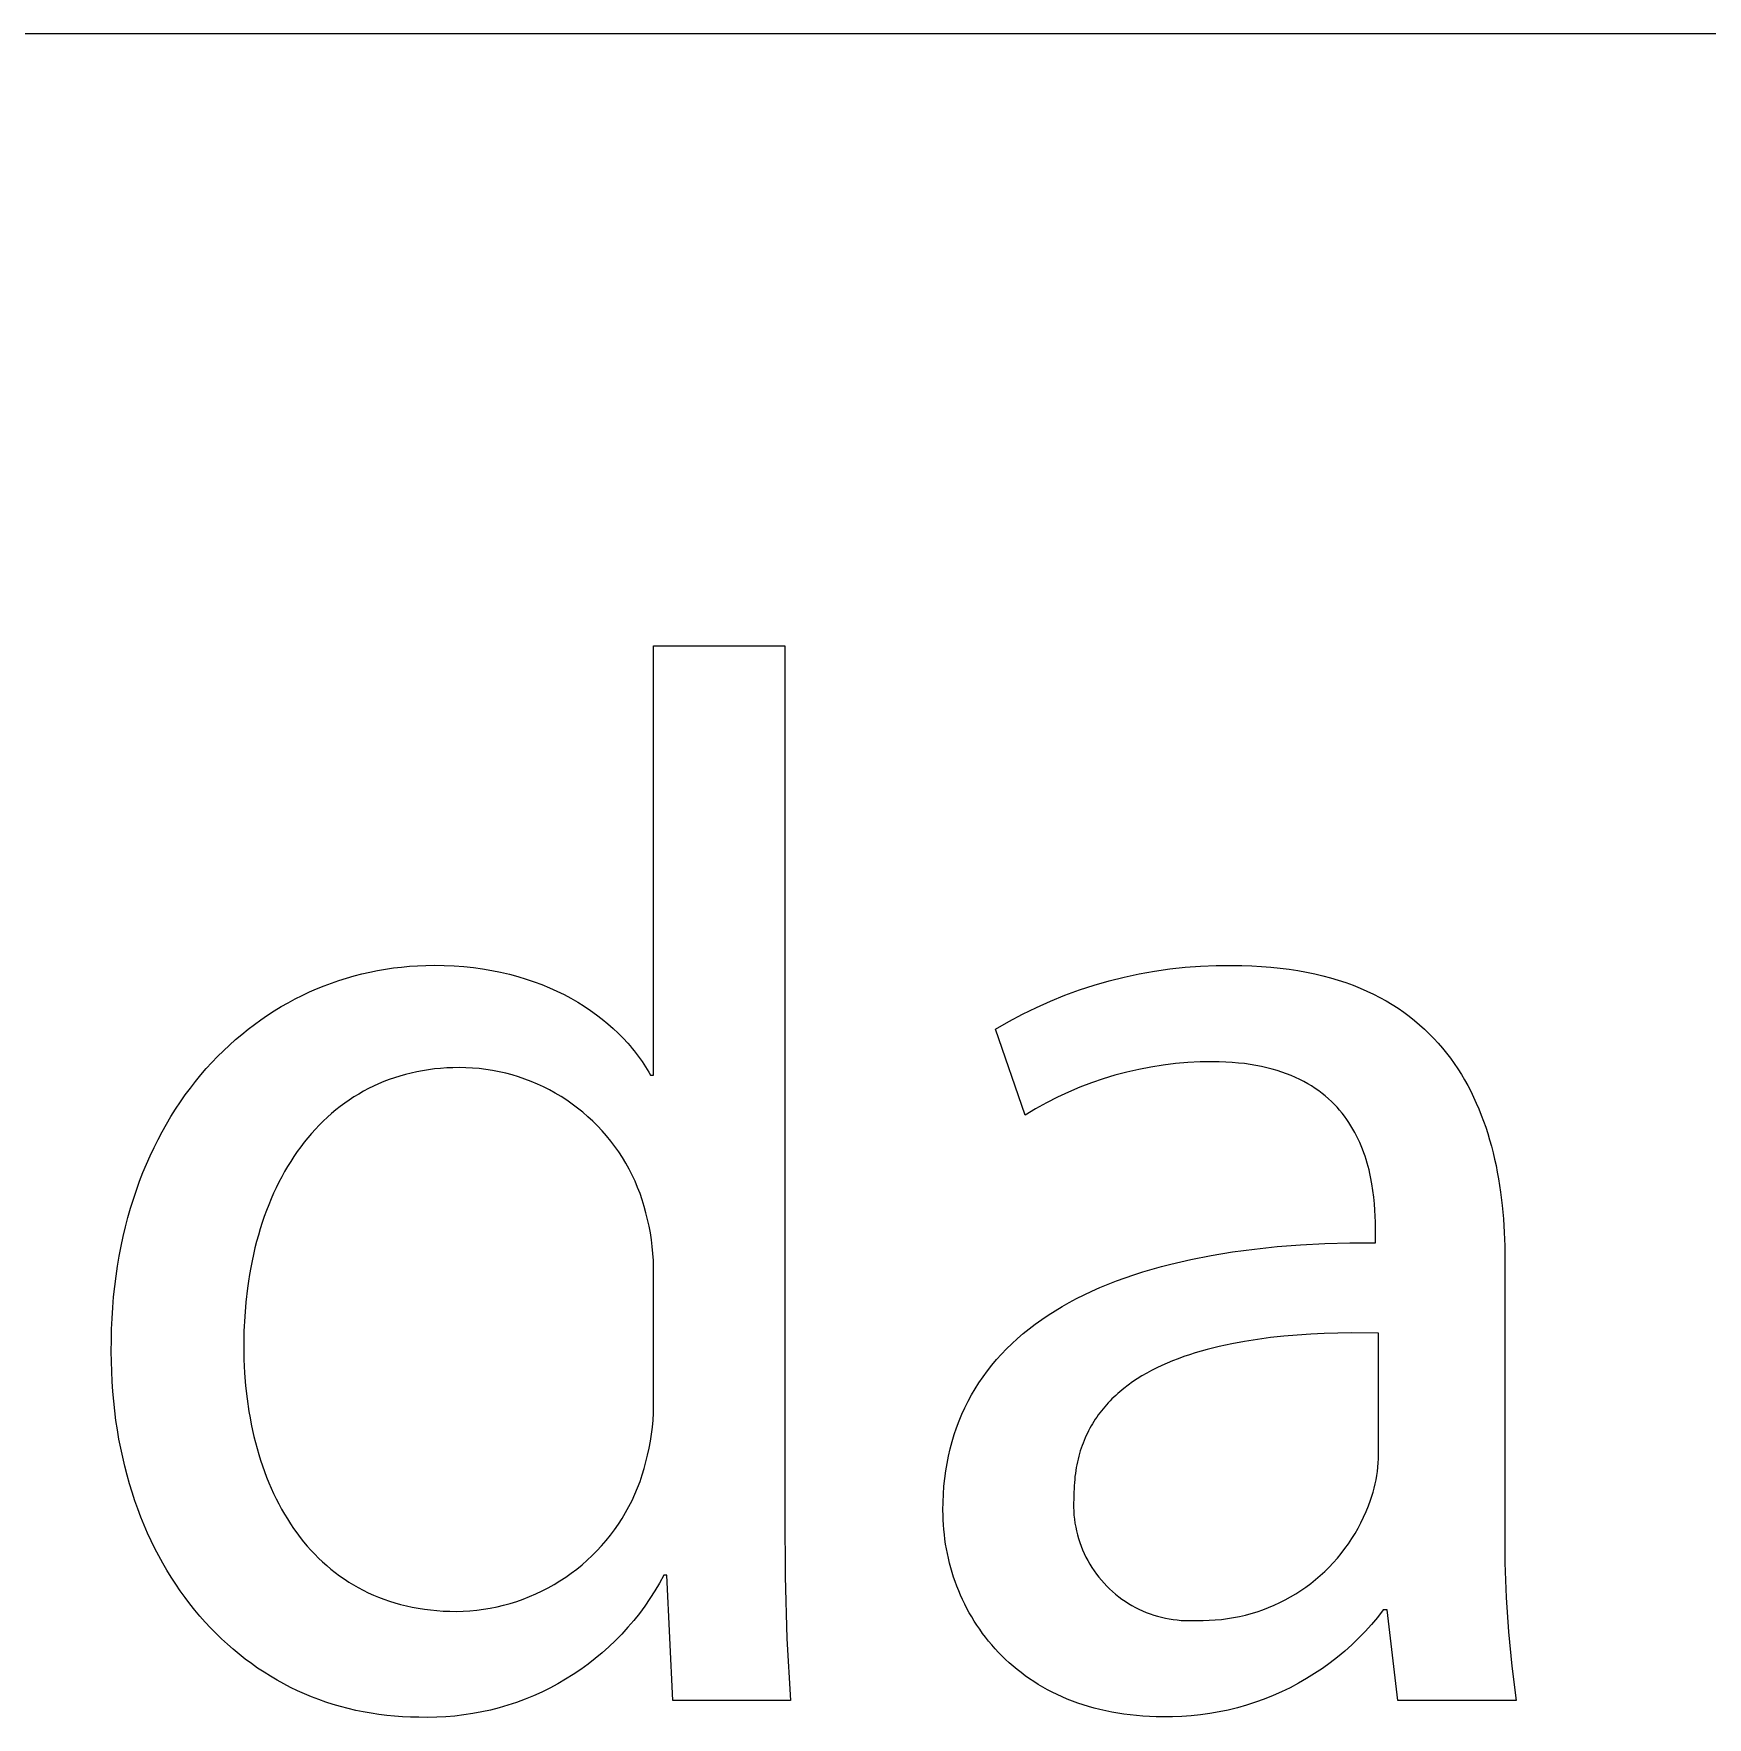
# Model space of a CAD drawing. Header units: millimetres. Extents: x 0 to 5466, y 0 to 3819.
# Drawn here: x 5287.4 to 5349, y 549 to 611 of the extents above; entities that cross this region are included whole.
import ezdxf

# ---------------------------------------------------------------- set-up
doc = ezdxf.new("R2010")
doc.units = ezdxf.units.MM
doc.header["$MEASUREMENT"] = 0
doc.layers.add('Domyślny', color=7, linetype='Continuous', true_color=0x000000)

msp = doc.modelspace()

# ---------------------------------------------------------------- linework, layer by layer
at = {"layer": 'Domyślny', "color": 18, "lineweight": 15, "true_color": 0x000000}
for p, q in [((5460.421, 610.99), (3400.11, 610.99)), ((5310.216, 572.647), (5310.216, 588.445)), ((5310.216, 588.445), (5315.057, 588.445)), ((5315.057, 588.445), (5315.057, 556.467)), ((5300.056, 576.496), (5300.348, 576.547)), ((5300.348, 576.547), (5300.641, 576.59)), ((5300.641, 576.59), (5300.936, 576.625)), ((5300.936, 576.625), (5301.233, 576.652)), ((5301.233, 576.652), (5301.532, 576.672)), ((5301.532, 576.672), (5301.833, 576.684)), ((5301.833, 576.684), (5302.135, 576.688)), ((5302.135, 576.688), (5302.508, 576.682)), ((5302.508, 576.682), (5302.874, 576.666)), ((5302.874, 576.666), (5303.233, 576.639)), ((5303.233, 576.639), (5303.583, 576.602)), ((5303.583, 576.602), (5303.926, 576.555)), ((5303.926, 576.555), (5304.261, 576.499)), ((5328.666, 576.476), (5329.23, 576.557)), ((5329.23, 576.557), (5329.797, 576.618)), ((5329.797, 576.618), (5330.366, 576.66)), ((5330.366, 576.66), (5330.936, 576.682)), ((5330.936, 576.682), (5331.507, 576.684)), ((5331.507, 576.684), (5331.881, 576.68)), ((5331.881, 576.68), (5332.247, 576.668)), ((5332.247, 576.668), (5332.603, 576.648)), ((5332.603, 576.648), (5332.951, 576.621)), ((5332.951, 576.621), (5333.291, 576.586)), ((5333.291, 576.586), (5333.622, 576.543)), ((5333.622, 576.543), (5333.945, 576.494)), ((5297.813, 575.823), (5298.084, 575.933)), ((5298.084, 575.933), (5298.358, 576.036)), ((5298.358, 576.036), (5298.634, 576.131)), ((5298.634, 576.131), (5298.914, 576.219)), ((5298.914, 576.219), (5299.196, 576.3)), ((5299.196, 576.3), (5299.48, 576.373)), ((5299.48, 576.373), (5299.767, 576.438)), ((5299.767, 576.438), (5300.056, 576.496)), ((5304.261, 576.499), (5304.589, 576.433)), ((5304.589, 576.433), (5304.909, 576.359)), ((5304.909, 576.359), (5305.22, 576.275)), ((5305.22, 576.275), (5305.524, 576.183)), ((5305.524, 576.183), (5305.82, 576.083)), ((5305.82, 576.083), (5306.108, 575.976)), ((5306.108, 575.976), (5306.388, 575.86)), ((5325.903, 575.782), (5326.445, 575.959)), ((5326.445, 575.959), (5326.993, 576.117)), ((5326.993, 576.117), (5327.546, 576.256)), ((5327.546, 576.256), (5328.104, 576.376)), ((5328.104, 576.376), (5328.666, 576.476)), ((5333.945, 576.494), (5334.259, 576.437)), ((5334.259, 576.437), (5334.566, 576.373)), ((5334.566, 576.373), (5334.864, 576.302)), ((5334.864, 576.302), (5335.154, 576.224)), ((5335.154, 576.224), (5335.436, 576.14)), ((5335.436, 576.14), (5335.711, 576.049)), ((5335.711, 576.049), (5335.978, 575.952)), ((5335.978, 575.952), (5336.237, 575.849)), ((5296.505, 575.165), (5296.76, 575.311)), ((5296.76, 575.311), (5297.018, 575.45)), ((5297.018, 575.45), (5297.28, 575.581)), ((5297.28, 575.581), (5297.545, 575.706)), ((5297.545, 575.706), (5297.813, 575.823)), ((5306.388, 575.86), (5306.66, 575.738)), ((5306.66, 575.738), (5306.923, 575.609)), ((5306.923, 575.609), (5307.179, 575.473)), ((5307.179, 575.473), (5307.426, 575.331)), ((5307.426, 575.331), (5307.665, 575.183)), ((5324.317, 575.14), (5324.838, 575.372)), ((5324.838, 575.372), (5325.367, 575.586)), ((5325.367, 575.586), (5325.903, 575.782)), ((5336.237, 575.849), (5336.488, 575.739)), ((5336.488, 575.739), (5336.733, 575.624)), ((5336.733, 575.624), (5336.97, 575.503)), ((5336.97, 575.503), (5337.199, 575.376)), ((5337.199, 575.376), (5337.422, 575.243)), ((5295.521, 574.513), (5295.761, 574.686)), ((5295.761, 574.686), (5296.005, 574.853)), ((5296.005, 574.853), (5296.253, 575.013)), ((5296.253, 575.013), (5296.505, 575.165)), ((5307.665, 575.183), (5307.895, 575.029)), ((5307.895, 575.029), (5308.117, 574.87)), ((5308.117, 574.87), (5308.331, 574.705)), ((5308.331, 574.705), (5308.536, 574.536)), ((5323.301, 574.621), (5323.805, 574.889)), ((5323.805, 574.889), (5324.317, 575.14)), ((5337.422, 575.243), (5337.637, 575.105)), ((5337.637, 575.105), (5337.846, 574.961)), ((5337.846, 574.961), (5338.048, 574.813)), ((5338.048, 574.813), (5338.242, 574.659)), ((5294.824, 573.952), (5295.052, 574.146)), ((5295.052, 574.146), (5295.285, 574.333)), ((5295.285, 574.333), (5295.521, 574.513)), ((5308.536, 574.536), (5308.732, 574.363)), ((5308.732, 574.363), (5308.92, 574.185)), ((5308.92, 574.185), (5309.099, 574.003)), ((5322.807, 574.336), (5323.301, 574.621)), ((5323.899, 571.169), (5322.807, 574.336)), ((5338.242, 574.659), (5338.431, 574.5)), ((5338.431, 574.5), (5338.612, 574.337)), ((5338.612, 574.337), (5338.788, 574.169)), ((5338.788, 574.169), (5338.956, 573.996)), ((5294.166, 573.331), (5294.381, 573.544)), ((5294.381, 573.544), (5294.6, 573.752)), ((5294.6, 573.752), (5294.824, 573.952)), ((5309.099, 574.003), (5309.27, 573.818)), ((5309.27, 573.818), (5309.352, 573.724)), ((5309.352, 573.724), (5309.431, 573.629)), ((5309.431, 573.629), (5309.509, 573.534)), ((5309.509, 573.534), (5309.584, 573.438)), ((5309.584, 573.438), (5309.657, 573.341)), ((5338.956, 573.996), (5339.119, 573.819)), ((5339.119, 573.819), (5339.275, 573.638)), ((5339.275, 573.638), (5339.425, 573.452)), ((5339.425, 573.452), (5339.569, 573.263)), ((5293.548, 572.651), (5293.749, 572.884)), ((5293.749, 572.884), (5293.955, 573.111)), ((5293.955, 573.111), (5294.166, 573.331)), ((5301.715, 572.808), (5301.501, 572.767)), ((5301.932, 572.842), (5301.715, 572.808)), ((5302.152, 572.87), (5301.932, 572.842)), ((5302.376, 572.892), (5302.152, 572.87)), ((5302.602, 572.908), (5302.376, 572.892)), ((5302.831, 572.917), (5302.602, 572.908)), ((5303.063, 572.92), (5302.831, 572.917)), ((5303.31, 572.916), (5303.063, 572.92)), ((5303.557, 572.904), (5303.31, 572.916)), ((5303.803, 572.883), (5303.557, 572.904)), ((5304.048, 572.853), (5303.803, 572.883)), ((5304.292, 572.815), (5304.048, 572.853)), ((5304.534, 572.768), (5304.292, 572.815)), ((5309.657, 573.341), (5309.728, 573.243)), ((5309.728, 573.243), (5309.797, 573.145)), ((5309.797, 573.145), (5309.864, 573.047)), ((5309.864, 573.047), (5309.928, 572.948)), ((5309.928, 572.948), (5309.99, 572.848)), ((5309.99, 572.848), (5310.049, 572.748)), ((5328.091, 572.855), (5327.649, 572.754)), ((5328.537, 572.941), (5328.091, 572.855)), ((5328.986, 573.011), (5328.537, 572.941)), ((5329.437, 573.066), (5328.986, 573.011)), ((5329.889, 573.105), (5329.437, 573.066)), ((5330.343, 573.128), (5329.889, 573.105)), ((5330.797, 573.135), (5330.343, 573.128)), ((5331.047, 573.132), (5330.797, 573.135)), ((5331.29, 573.124), (5331.047, 573.132)), ((5331.526, 573.11), (5331.29, 573.124)), ((5331.755, 573.09), (5331.526, 573.11)), ((5331.978, 573.066), (5331.755, 573.09)), ((5332.194, 573.036), (5331.978, 573.066)), ((5332.404, 573.001), (5332.194, 573.036)), ((5332.607, 572.962), (5332.404, 573.001)), ((5332.804, 572.918), (5332.607, 572.962)), ((5332.995, 572.869), (5332.804, 572.918)), ((5333.18, 572.816), (5332.995, 572.869)), ((5333.358, 572.758), (5333.18, 572.816)), ((5339.569, 573.263), (5339.708, 573.069)), ((5339.708, 573.069), (5339.84, 572.872)), ((5339.84, 572.872), (5339.967, 572.671)), ((5293.161, 572.165), (5293.352, 572.411)), ((5293.352, 572.411), (5293.548, 572.651)), ((5299.905, 572.237), (5299.72, 572.146)), ((5300.093, 572.323), (5299.905, 572.237)), ((5300.284, 572.404), (5300.093, 572.323)), ((5300.479, 572.478), (5300.284, 572.404)), ((5300.677, 572.548), (5300.479, 572.478)), ((5300.878, 572.611), (5300.677, 572.548)), ((5301.083, 572.669), (5300.878, 572.611)), ((5301.291, 572.721), (5301.083, 572.669)), ((5301.501, 572.767), (5301.291, 572.721)), ((5304.775, 572.713), (5304.534, 572.768)), ((5305.014, 572.65), (5304.775, 572.713)), ((5305.25, 572.578), (5305.014, 572.65)), ((5305.484, 572.498), (5305.25, 572.578)), ((5305.714, 572.41), (5305.484, 572.498)), ((5305.942, 572.314), (5305.714, 572.41)), ((5306.166, 572.21), (5305.942, 572.314)), ((5306.386, 572.099), (5306.166, 572.21)), ((5310.049, 572.748), (5310.107, 572.647)), ((5310.107, 572.647), (5310.216, 572.647)), ((5325.922, 572.196), (5325.503, 572.019)), ((5326.346, 572.358), (5325.922, 572.196)), ((5326.775, 572.505), (5326.346, 572.358)), ((5327.21, 572.637), (5326.775, 572.505)), ((5327.649, 572.754), (5327.21, 572.637)), ((5333.531, 572.696), (5333.358, 572.758)), ((5333.699, 572.63), (5333.531, 572.696)), ((5333.86, 572.56), (5333.699, 572.63)), ((5334.016, 572.487), (5333.86, 572.56)), ((5334.166, 572.409), (5334.016, 572.487)), ((5334.311, 572.329), (5334.166, 572.409)), ((5334.451, 572.244), (5334.311, 572.329)), ((5334.585, 572.157), (5334.451, 572.244)), ((5339.967, 572.671), (5340.088, 572.467)), ((5340.088, 572.467), (5340.203, 572.259)), ((5340.203, 572.259), (5340.313, 572.048)), ((5292.618, 571.39), (5292.794, 571.655)), ((5292.794, 571.655), (5292.975, 571.913)), ((5292.975, 571.913), (5293.161, 572.165)), ((5298.845, 571.61), (5298.68, 571.488)), ((5299.013, 571.728), (5298.845, 571.61)), ((5299.185, 571.84), (5299.013, 571.728)), ((5299.36, 571.947), (5299.185, 571.84)), ((5299.538, 572.049), (5299.36, 571.947)), ((5299.72, 572.146), (5299.538, 572.049)), ((5306.602, 571.979), (5306.386, 572.099)), ((5306.814, 571.853), (5306.602, 571.979)), ((5307.022, 571.719), (5306.814, 571.853)), ((5307.224, 571.578), (5307.022, 571.719)), ((5307.422, 571.43), (5307.224, 571.578)), ((5324.686, 571.622), (5324.289, 571.403)), ((5325.091, 571.828), (5324.686, 571.622)), ((5325.503, 572.019), (5325.091, 571.828)), ((5334.715, 572.066), (5334.585, 572.157)), ((5334.839, 571.972), (5334.715, 572.066)), ((5334.958, 571.876), (5334.839, 571.972)), ((5335.073, 571.776), (5334.958, 571.876)), ((5335.183, 571.674), (5335.073, 571.776)), ((5335.288, 571.569), (5335.183, 571.674)), ((5335.388, 571.462), (5335.288, 571.569)), ((5340.313, 572.048), (5340.418, 571.834)), ((5340.418, 571.834), (5340.518, 571.617)), ((5340.518, 571.617), (5340.612, 571.397)), ((5292.283, 570.842), (5292.448, 571.119)), ((5292.448, 571.119), (5292.618, 571.39)), ((5298.056, 570.949), (5297.908, 570.803)), ((5298.207, 571.091), (5298.056, 570.949)), ((5298.361, 571.228), (5298.207, 571.091)), ((5298.519, 571.361), (5298.361, 571.228)), ((5298.68, 571.488), (5298.519, 571.361)), ((5307.614, 571.275), (5307.422, 571.43)), ((5307.801, 571.113), (5307.614, 571.275)), ((5307.982, 570.945), (5307.801, 571.113)), ((5308.157, 570.771), (5307.982, 570.945)), ((5324.289, 571.403), (5323.899, 571.169)), ((5335.485, 571.353), (5335.388, 571.462)), ((5335.577, 571.242), (5335.485, 571.353)), ((5335.664, 571.129), (5335.577, 571.242)), ((5335.748, 571.013), (5335.664, 571.129)), ((5335.827, 570.896), (5335.748, 571.013)), ((5340.612, 571.397), (5340.701, 571.174)), ((5340.701, 571.174), (5340.785, 570.949)), ((5340.785, 570.949), (5340.865, 570.722)), ((5291.971, 570.27), (5292.124, 570.559)), ((5292.124, 570.559), (5292.283, 570.842)), ((5297.488, 570.335), (5297.355, 570.171)), ((5297.625, 570.496), (5297.488, 570.335)), ((5297.765, 570.651), (5297.625, 570.496)), ((5297.908, 570.803), (5297.765, 570.651)), ((5308.326, 570.591), (5308.157, 570.771)), ((5308.488, 570.405), (5308.326, 570.591)), ((5308.644, 570.213), (5308.488, 570.405)), ((5335.902, 570.778), (5335.827, 570.896)), ((5335.974, 570.658), (5335.902, 570.778)), ((5336.042, 570.537), (5335.974, 570.658)), ((5336.106, 570.414), (5336.042, 570.537)), ((5336.167, 570.291), (5336.106, 570.414)), ((5340.865, 570.722), (5340.939, 570.492)), ((5340.939, 570.492), (5341.009, 570.259)), ((5291.681, 569.674), (5291.823, 569.975)), ((5291.823, 569.975), (5291.971, 570.27)), ((5297.1, 569.828), (5296.978, 569.65)), ((5297.226, 570.001), (5297.1, 569.828)), ((5297.355, 570.171), (5297.226, 570.001)), ((5308.793, 570.017), (5308.644, 570.213)), ((5308.935, 569.815), (5308.793, 570.017)), ((5309.07, 569.608), (5308.935, 569.815)), ((5336.224, 570.166), (5336.167, 570.291)), ((5336.277, 570.041), (5336.224, 570.166)), ((5336.328, 569.915), (5336.277, 570.041)), ((5336.375, 569.788), (5336.328, 569.915)), ((5336.419, 569.661), (5336.375, 569.788)), ((5341.009, 570.259), (5341.074, 570.025)), ((5341.074, 570.025), (5341.135, 569.789)), ((5341.135, 569.789), (5341.192, 569.551)), ((5291.416, 569.054), (5291.546, 569.367)), ((5291.546, 569.367), (5291.681, 569.674)), ((5296.634, 569.093), (5296.527, 568.899)), ((5296.745, 569.283), (5296.634, 569.093)), ((5296.859, 569.469), (5296.745, 569.283)), ((5296.978, 569.65), (5296.859, 569.469)), ((5309.198, 569.397), (5309.07, 569.608)), ((5309.319, 569.181), (5309.198, 569.397)), ((5309.431, 568.961), (5309.319, 569.181)), ((5336.46, 569.533), (5336.419, 569.661)), ((5336.499, 569.406), (5336.46, 569.533)), ((5336.534, 569.278), (5336.499, 569.406)), ((5336.567, 569.151), (5336.534, 569.278)), ((5336.597, 569.024), (5336.567, 569.151)), ((5341.192, 569.551), (5341.244, 569.312)), ((5341.244, 569.312), (5341.291, 569.07)), ((5291.176, 568.411), (5291.293, 568.735)), ((5291.293, 568.735), (5291.416, 569.054)), ((5296.324, 568.499), (5296.228, 568.294)), ((5296.423, 568.701), (5296.324, 568.499)), ((5296.527, 568.899), (5296.423, 568.701)), ((5309.536, 568.738), (5309.431, 568.961)), ((5309.633, 568.511), (5309.536, 568.738)), ((5309.723, 568.281), (5309.633, 568.511)), ((5336.625, 568.897), (5336.597, 569.024)), ((5336.673, 568.644), (5336.625, 568.897)), ((5336.712, 568.395), (5336.673, 568.644)), ((5341.291, 569.07), (5341.335, 568.828)), ((5341.335, 568.828), (5341.411, 568.339)), ((5290.961, 567.745), (5291.065, 568.081)), ((5291.065, 568.081), (5291.176, 568.411)), ((5296.048, 567.872), (5295.964, 567.655)), ((5296.136, 568.084), (5296.048, 567.872)), ((5296.228, 568.294), (5296.136, 568.084)), ((5309.804, 568.047), (5309.723, 568.281)), ((5309.877, 567.812), (5309.804, 568.047)), ((5336.743, 568.15), (5336.712, 568.395)), ((5336.767, 567.91), (5336.743, 568.15)), ((5336.784, 567.675), (5336.767, 567.91)), ((5341.411, 568.339), (5341.47, 567.846)), ((5341.47, 567.846), (5341.516, 567.35)), ((5290.773, 567.056), (5290.864, 567.403)), ((5290.864, 567.403), (5290.961, 567.745)), ((5295.884, 567.435), (5295.807, 567.212)), ((5295.964, 567.655), (5295.884, 567.435)), ((5309.941, 567.573), (5309.877, 567.812)), ((5309.998, 567.333), (5309.941, 567.573)), ((5310.054, 567.085), (5309.998, 567.333)), ((5336.795, 567.448), (5336.784, 567.675)), ((5336.801, 567.23), (5336.795, 567.448)), ((5336.803, 567.02), (5336.801, 567.23)), ((5341.516, 567.35), (5341.547, 566.852)), ((5290.613, 566.346), (5290.689, 566.704)), ((5290.689, 566.704), (5290.773, 567.056)), ((5295.667, 566.755), (5295.602, 566.521)), ((5295.735, 566.985), (5295.667, 566.755)), ((5295.807, 567.212), (5295.735, 566.985)), ((5310.103, 566.834), (5310.054, 567.085)), ((5310.143, 566.583), (5310.103, 566.834)), ((5336.803, 566.474), (5336.803, 567.02)), ((5341.547, 566.852), (5341.566, 566.354)), ((5290.543, 565.982), (5290.613, 566.346)), ((5295.485, 566.045), (5295.433, 565.802)), ((5295.542, 566.285), (5295.485, 566.045)), ((5295.602, 566.521), (5295.542, 566.285)), ((5310.174, 566.33), (5310.143, 566.583)), ((5310.197, 566.076), (5310.174, 566.33)), ((5310.212, 565.822), (5310.197, 566.076)), ((5330, 565.857), (5330.753, 566.005)), ((5330.753, 566.005), (5331.535, 566.133)), ((5331.535, 566.133), (5332.345, 566.241)), ((5332.345, 566.241), (5333.182, 566.328)), ((5333.182, 566.328), (5334.047, 566.396)), ((5334.047, 566.396), (5334.939, 566.442)), ((5334.939, 566.442), (5335.857, 566.468)), ((5335.857, 566.468), (5336.803, 566.474)), ((5341.566, 566.354), (5341.572, 565.855)), ((5290.425, 565.239), (5290.48, 565.613)), ((5290.48, 565.613), (5290.543, 565.982)), ((5295.385, 565.556), (5295.34, 565.308)), ((5295.433, 565.802), (5295.385, 565.556)), ((5310.218, 565.567), (5310.212, 565.822)), ((5310.216, 565.313), (5310.218, 565.567)), ((5327.909, 565.294), (5328.239, 565.4)), ((5328.239, 565.4), (5328.577, 565.501)), ((5328.577, 565.501), (5328.922, 565.597)), ((5328.922, 565.597), (5329.274, 565.689)), ((5329.274, 565.689), (5330, 565.857)), ((5341.572, 565.855), (5341.572, 555.954)), ((5290.337, 564.475), (5290.377, 564.86)), ((5290.377, 564.86), (5290.425, 565.239)), ((5295.264, 564.802), (5295.205, 564.285)), ((5295.3, 565.056), (5295.264, 564.802)), ((5295.34, 565.308), (5295.3, 565.056)), ((5310.216, 560.726), (5310.216, 565.313)), ((5326.365, 564.69), (5326.659, 564.821)), ((5326.659, 564.821), (5326.96, 564.946)), ((5326.96, 564.946), (5327.269, 565.067)), ((5327.269, 565.067), (5327.585, 565.183)), ((5327.585, 565.183), (5327.909, 565.294)), ((5290.304, 564.085), (5290.337, 564.475)), ((5295.205, 564.285), (5295.162, 563.757)), ((5325.262, 564.121), (5325.526, 564.27)), ((5325.526, 564.27), (5325.798, 564.415)), ((5325.798, 564.415), (5326.078, 564.555)), ((5326.078, 564.555), (5326.365, 564.69)), ((5290.261, 563.289), (5290.279, 563.689)), ((5290.279, 563.689), (5290.304, 564.085)), ((5295.162, 563.757), (5295.137, 563.22)), ((5324.278, 563.476), (5324.513, 563.644)), ((5324.513, 563.644), (5324.755, 563.808)), ((5324.755, 563.808), (5325.005, 563.967)), ((5325.005, 563.967), (5325.262, 564.121)), ((5290.25, 562.473), (5290.252, 562.884)), ((5290.252, 562.884), (5290.261, 563.289)), ((5295.137, 563.22), (5295.128, 562.674)), ((5323.416, 562.756), (5323.62, 562.943)), ((5323.62, 562.943), (5323.832, 563.125)), ((5323.832, 563.125), (5324.051, 563.303)), ((5324.051, 563.303), (5324.278, 563.476)), ((5332.458, 562.915), (5331.981, 562.841)), ((5332.941, 562.978), (5332.458, 562.915)), ((5333.431, 563.031), (5332.941, 562.978)), ((5333.924, 563.073), (5333.431, 563.031)), ((5334.421, 563.105), (5333.924, 563.073)), ((5334.92, 563.129), (5334.421, 563.105)), ((5335.92, 563.15), (5334.92, 563.129)), ((5336.912, 563.143), (5335.92, 563.15)), ((5336.912, 558.52), (5336.912, 563.143)), ((5290.254, 562.098), (5290.25, 562.473)), ((5295.128, 562.674), (5295.136, 562.176)), ((5322.85, 562.168), (5323.031, 562.369)), ((5323.031, 562.369), (5323.22, 562.565)), ((5323.22, 562.565), (5323.416, 562.756)), ((5329.744, 562.278), (5329.537, 562.203)), ((5329.954, 562.35), (5329.744, 562.278)), ((5330.168, 562.418), (5329.954, 562.35)), ((5330.385, 562.483), (5330.168, 562.418)), ((5330.605, 562.544), (5330.385, 562.483)), ((5331.053, 562.656), (5330.605, 562.544)), ((5331.513, 562.754), (5331.053, 562.656)), ((5331.981, 562.841), (5331.513, 562.754)), ((5290.265, 561.727), (5290.254, 562.098)), ((5290.282, 561.36), (5290.265, 561.727)), ((5295.136, 562.176), (5295.158, 561.685)), ((5295.158, 561.685), (5295.197, 561.2)), ((5322.354, 561.539), (5322.511, 561.753)), ((5322.511, 561.753), (5322.677, 561.963)), ((5322.677, 561.963), (5322.85, 562.168)), ((5328.38, 561.669), (5328.202, 561.566)), ((5328.562, 561.768), (5328.38, 561.669)), ((5328.749, 561.863), (5328.562, 561.768)), ((5328.94, 561.954), (5328.749, 561.863)), ((5329.135, 562.041), (5328.94, 561.954)), ((5329.334, 562.124), (5329.135, 562.041)), ((5329.537, 562.203), (5329.334, 562.124)), ((5290.307, 560.996), (5290.282, 561.36)), ((5295.197, 561.2), (5295.25, 560.723)), ((5321.928, 560.869), (5322.062, 561.096)), ((5322.062, 561.096), (5322.204, 561.32)), ((5322.204, 561.32), (5322.354, 561.539)), ((5327.464, 561.047), (5327.388, 560.984)), ((5327.541, 561.11), (5327.464, 561.047)), ((5327.698, 561.23), (5327.541, 561.11)), ((5327.861, 561.347), (5327.698, 561.23)), ((5328.029, 561.458), (5327.861, 561.347)), ((5328.202, 561.566), (5328.029, 561.458)), ((5290.339, 560.637), (5290.307, 560.996)), ((5290.377, 560.282), (5290.339, 560.637)), ((5295.25, 560.723), (5295.319, 560.253)), ((5310.215, 560.203), (5310.22, 560.465)), ((5310.22, 560.465), (5310.216, 560.726)), ((5321.683, 560.4), (5321.802, 560.636)), ((5321.802, 560.636), (5321.928, 560.869)), ((5326.836, 560.436), (5326.774, 560.362)), ((5326.9, 560.509), (5326.836, 560.436)), ((5326.965, 560.58), (5326.9, 560.509)), ((5327.032, 560.651), (5326.965, 560.58)), ((5327.101, 560.72), (5327.032, 560.651)), ((5327.17, 560.788), (5327.101, 560.72)), ((5327.242, 560.854), (5327.17, 560.788)), ((5327.314, 560.92), (5327.242, 560.854)), ((5327.388, 560.984), (5327.314, 560.92)), ((5290.423, 559.931), (5290.377, 560.282)), ((5290.475, 559.585), (5290.423, 559.931)), ((5295.319, 560.253), (5295.359, 560.021)), ((5295.359, 560.021), (5295.403, 559.791)), ((5295.403, 559.791), (5295.45, 559.564)), ((5310.179, 559.681), (5310.202, 559.942)), ((5310.202, 559.942), (5310.215, 560.203)), ((5321.377, 559.663), (5321.471, 559.913)), ((5321.471, 559.913), (5321.573, 560.159)), ((5321.573, 560.159), (5321.683, 560.4)), ((5326.382, 559.809), (5326.332, 559.725)), ((5326.433, 559.892), (5326.382, 559.809)), ((5326.486, 559.973), (5326.433, 559.892)), ((5326.54, 560.054), (5326.486, 559.973)), ((5326.596, 560.133), (5326.54, 560.054)), ((5326.654, 560.21), (5326.596, 560.133)), ((5326.713, 560.287), (5326.654, 560.21)), ((5326.774, 560.362), (5326.713, 560.287)), ((5290.533, 559.243), (5290.475, 559.585)), ((5290.598, 558.905), (5290.533, 559.243)), ((5295.45, 559.564), (5295.502, 559.339)), ((5295.502, 559.339), (5295.557, 559.117)), ((5310.106, 559.163), (5310.147, 559.422)), ((5310.147, 559.422), (5310.179, 559.681)), ((5321.212, 559.15), (5321.291, 559.409)), ((5321.291, 559.409), (5321.377, 559.663)), ((5326.073, 559.193), (5326.035, 559.099)), ((5326.111, 559.285), (5326.073, 559.193)), ((5326.152, 559.375), (5326.111, 559.285)), ((5326.195, 559.465), (5326.152, 559.375)), ((5326.239, 559.553), (5326.195, 559.465)), ((5326.285, 559.64), (5326.239, 559.553)), ((5326.332, 559.725), (5326.285, 559.64)), ((5290.67, 558.572), (5290.598, 558.905)), ((5290.748, 558.243), (5290.67, 558.572)), ((5295.557, 559.117), (5295.616, 558.897)), ((5295.616, 558.897), (5295.679, 558.679)), ((5295.679, 558.679), (5295.746, 558.465)), ((5309.941, 558.406), (5309.998, 558.651)), ((5309.998, 558.651), (5310.056, 558.906)), ((5310.056, 558.906), (5310.106, 559.163)), ((5321.027, 558.348), (5321.081, 558.619)), ((5321.081, 558.619), (5321.143, 558.887)), ((5321.143, 558.887), (5321.212, 559.15)), ((5325.878, 558.611), (5325.852, 558.509)), ((5325.906, 558.711), (5325.878, 558.611)), ((5325.935, 558.81), (5325.906, 558.711)), ((5325.967, 558.908), (5325.935, 558.81)), ((5326, 559.004), (5325.967, 558.908)), ((5326.035, 559.099), (5326, 559.004)), ((5290.832, 557.919), (5290.748, 558.243)), ((5295.746, 558.465), (5295.817, 558.253)), ((5295.817, 558.253), (5295.891, 558.044)), ((5295.891, 558.044), (5295.969, 557.838)), ((5309.803, 557.921), (5309.876, 558.162)), ((5309.876, 558.162), (5309.941, 558.406)), ((5320.944, 557.791), (5320.982, 558.072)), ((5320.982, 558.072), (5321.027, 558.348)), ((5325.753, 557.978), (5325.739, 557.868)), ((5325.769, 558.087), (5325.753, 557.978)), ((5325.787, 558.195), (5325.769, 558.087)), ((5325.807, 558.301), (5325.787, 558.195)), ((5325.828, 558.406), (5325.807, 558.301)), ((5325.852, 558.509), (5325.828, 558.406)), ((5336.858, 557.898), (5336.879, 558.053)), ((5336.879, 558.053), (5336.896, 558.208)), ((5336.896, 558.208), (5336.907, 558.364)), ((5336.907, 558.364), (5336.912, 558.52)), ((5290.922, 557.6), (5290.832, 557.919)), ((5291.018, 557.285), (5290.922, 557.6)), ((5295.969, 557.838), (5296.051, 557.635)), ((5296.051, 557.635), (5296.137, 557.435)), ((5296.137, 557.435), (5296.227, 557.238)), ((5309.533, 557.215), (5309.631, 557.448)), ((5309.631, 557.448), (5309.721, 557.683)), ((5309.721, 557.683), (5309.803, 557.921)), ((5320.894, 557.218), (5320.915, 557.507)), ((5320.915, 557.507), (5320.944, 557.791)), ((5325.705, 557.411), (5325.702, 557.293)), ((5325.711, 557.527), (5325.705, 557.411)), ((5325.718, 557.642), (5325.711, 557.527)), ((5325.728, 557.756), (5325.718, 557.642)), ((5325.739, 557.868), (5325.728, 557.756)), ((5336.72, 557.288), (5336.762, 557.439)), ((5336.762, 557.439), (5336.799, 557.59)), ((5336.799, 557.59), (5336.831, 557.744)), ((5336.831, 557.744), (5336.858, 557.898)), ((5291.121, 556.975), (5291.018, 557.285)), ((5291.229, 556.67), (5291.121, 556.975)), ((5296.227, 557.238), (5296.32, 557.044)), ((5296.32, 557.044), (5296.418, 556.854)), ((5296.418, 556.854), (5296.519, 556.667)), ((5309.191, 556.541), (5309.313, 556.762)), ((5309.313, 556.762), (5309.427, 556.987)), ((5309.427, 556.987), (5309.533, 557.215)), ((5320.878, 556.627), (5320.882, 556.925)), ((5320.882, 556.925), (5320.894, 557.218)), ((5325.691, 557.027), (5325.686, 556.88)), ((5325.686, 556.88), (5325.687, 556.734)), ((5325.687, 556.734), (5325.692, 556.587)), ((5325.701, 557.173), (5325.691, 557.027)), ((5325.702, 557.293), (5325.701, 557.173)), ((5336.46, 556.572), (5336.544, 556.78)), ((5336.544, 556.78), (5336.621, 556.991)), ((5336.621, 556.991), (5336.673, 557.139)), ((5336.673, 557.139), (5336.72, 557.288)), ((5291.343, 556.37), (5291.229, 556.67)), ((5291.463, 556.075), (5291.343, 556.37)), ((5291.589, 555.785), (5291.463, 556.075)), ((5296.519, 556.667), (5296.624, 556.484)), ((5296.624, 556.484), (5296.733, 556.304)), ((5296.733, 556.304), (5296.845, 556.128)), ((5296.845, 556.128), (5296.962, 555.956)), ((5308.781, 555.907), (5308.925, 556.113)), ((5308.925, 556.113), (5309.062, 556.325)), ((5309.062, 556.325), (5309.191, 556.541)), ((5315.057, 556.467), (5315.064, 554.185)), ((5320.88, 556.448), (5320.878, 556.627)), ((5320.886, 556.269), (5320.88, 556.448)), ((5320.896, 556.091), (5320.886, 556.269)), ((5320.91, 555.912), (5320.896, 556.091)), ((5325.692, 556.587), (5325.702, 556.441)), ((5325.702, 556.441), (5325.718, 556.295)), ((5325.718, 556.295), (5325.738, 556.15)), ((5325.738, 556.15), (5325.764, 556.005)), ((5336.167, 555.965), (5336.271, 556.164)), ((5336.271, 556.164), (5336.369, 556.366)), ((5336.369, 556.366), (5336.46, 556.572)), ((5291.721, 555.5), (5291.589, 555.785)), ((5291.858, 555.22), (5291.721, 555.5)), ((5296.962, 555.956), (5297.082, 555.787)), ((5297.082, 555.787), (5297.206, 555.622)), ((5297.206, 555.622), (5297.334, 555.462)), ((5297.334, 555.462), (5297.466, 555.305)), ((5308.308, 555.318), (5308.472, 555.509)), ((5308.472, 555.509), (5308.63, 555.705)), ((5308.63, 555.705), (5308.781, 555.907)), ((5320.928, 555.734), (5320.91, 555.912)), ((5320.95, 555.557), (5320.928, 555.734)), ((5320.976, 555.38), (5320.95, 555.557)), ((5325.764, 556.005), (5325.794, 555.862)), ((5325.794, 555.862), (5325.829, 555.719)), ((5325.829, 555.719), (5325.87, 555.578)), ((5325.87, 555.578), (5325.915, 555.439)), ((5335.812, 555.392), (5335.937, 555.579)), ((5335.937, 555.579), (5336.055, 555.77)), ((5336.055, 555.77), (5336.167, 555.965)), ((5341.572, 555.954), (5341.573, 554.683)), ((5292, 554.946), (5291.858, 555.22)), ((5292.148, 554.677), (5292, 554.946)), ((5297.466, 555.305), (5297.602, 555.153)), ((5297.602, 555.153), (5297.741, 555.005)), ((5297.741, 555.005), (5297.884, 554.861)), ((5297.884, 554.861), (5298.031, 554.721)), ((5307.775, 554.782), (5307.959, 554.954)), ((5307.959, 554.954), (5308.136, 555.133)), ((5308.136, 555.133), (5308.308, 555.318)), ((5321.006, 555.203), (5320.976, 555.38)), ((5321.04, 555.028), (5321.006, 555.203)), ((5321.078, 554.853), (5321.04, 555.028)), ((5321.121, 554.679), (5321.078, 554.853)), ((5325.915, 555.439), (5325.965, 555.301)), ((5325.965, 555.301), (5326.019, 555.165)), ((5326.019, 555.165), (5326.078, 555.03)), ((5326.078, 555.03), (5326.142, 554.898)), ((5326.142, 554.898), (5326.211, 554.769)), ((5335.251, 554.69), (5335.401, 554.858)), ((5335.401, 554.858), (5335.544, 555.031)), ((5335.544, 555.031), (5335.681, 555.209)), ((5335.681, 555.209), (5335.812, 555.392)), ((5292.301, 554.413), (5292.148, 554.677)), ((5292.459, 554.155), (5292.301, 554.413)), ((5298.031, 554.721), (5298.182, 554.586)), ((5298.182, 554.586), (5298.337, 554.456)), ((5298.337, 554.456), (5298.496, 554.33)), ((5298.496, 554.33), (5298.658, 554.209)), ((5298.658, 554.209), (5298.824, 554.093)), ((5306.984, 554.158), (5307.19, 554.304)), ((5307.19, 554.304), (5307.39, 554.456)), ((5307.39, 554.456), (5307.586, 554.616)), ((5307.586, 554.616), (5307.775, 554.782)), ((5310.598, 554.229), (5310.438, 553.936)), ((5310.707, 554.229), (5310.598, 554.229)), ((5310.926, 549.624), (5310.707, 554.229)), ((5321.167, 554.506), (5321.121, 554.679)), ((5321.217, 554.334), (5321.167, 554.506)), ((5321.271, 554.164), (5321.217, 554.334)), ((5326.211, 554.769), (5326.283, 554.641)), ((5326.283, 554.641), (5326.36, 554.516)), ((5326.36, 554.516), (5326.442, 554.394)), ((5326.442, 554.394), (5326.527, 554.275)), ((5326.527, 554.275), (5326.617, 554.159)), ((5334.6, 554.071), (5334.771, 554.218)), ((5334.771, 554.218), (5334.936, 554.369)), ((5334.936, 554.369), (5335.097, 554.527)), ((5335.097, 554.527), (5335.251, 554.69)), ((5341.573, 554.683), (5341.616, 553.413)), ((5292.623, 553.902), (5292.459, 554.155)), ((5292.791, 553.655), (5292.623, 553.902)), ((5292.965, 553.413), (5292.791, 553.655)), ((5298.824, 554.093), (5298.994, 553.981)), ((5298.994, 553.981), (5299.168, 553.875)), ((5299.168, 553.875), (5299.346, 553.773)), ((5299.346, 553.773), (5299.528, 553.677)), ((5299.528, 553.677), (5299.713, 553.586)), ((5299.713, 553.586), (5299.902, 553.5)), ((5305.886, 553.543), (5306.114, 553.651)), ((5306.114, 553.651), (5306.338, 553.766)), ((5306.338, 553.766), (5306.558, 553.889)), ((5306.558, 553.889), (5306.773, 554.02)), ((5306.773, 554.02), (5306.984, 554.158)), ((5310.268, 553.65), (5310.088, 553.369)), ((5310.438, 553.936), (5310.268, 553.65)), ((5315.064, 554.185), (5315.13, 551.903)), ((5321.329, 553.994), (5321.271, 554.164)), ((5321.391, 553.826), (5321.329, 553.994)), ((5321.457, 553.66), (5321.391, 553.826)), ((5321.527, 553.495), (5321.457, 553.66)), ((5326.617, 554.159), (5326.71, 554.046)), ((5326.71, 554.046), (5326.808, 553.936)), ((5326.808, 553.936), (5326.909, 553.83)), ((5326.909, 553.83), (5327.013, 553.727)), ((5327.013, 553.727), (5327.122, 553.628)), ((5327.122, 553.628), (5327.233, 553.533)), ((5333.87, 553.547), (5334.059, 553.669)), ((5334.059, 553.669), (5334.244, 553.797)), ((5334.244, 553.797), (5334.425, 553.931)), ((5334.425, 553.931), (5334.6, 554.071)), ((5293.143, 553.177), (5292.965, 553.413)), ((5293.327, 552.947), (5293.143, 553.177)), ((5299.902, 553.5), (5300.095, 553.42)), ((5300.095, 553.42), (5300.292, 553.345)), ((5300.292, 553.345), (5300.493, 553.276)), ((5300.493, 553.276), (5300.697, 553.212)), ((5300.697, 553.212), (5300.906, 553.154)), ((5300.906, 553.154), (5301.118, 553.101)), ((5301.118, 553.101), (5301.334, 553.055)), ((5301.334, 553.055), (5301.554, 553.014)), ((5301.554, 553.014), (5301.778, 552.98)), ((5301.778, 552.98), (5302.005, 552.951)), ((5303.708, 552.945), (5303.958, 552.977)), ((5303.958, 552.977), (5304.207, 553.018)), ((5304.207, 553.018), (5304.454, 553.068)), ((5304.454, 553.068), (5304.699, 553.126)), ((5304.699, 553.126), (5304.942, 553.193)), ((5304.942, 553.193), (5305.183, 553.268)), ((5305.183, 553.268), (5305.42, 553.352)), ((5305.42, 553.352), (5305.655, 553.443)), ((5305.655, 553.443), (5305.886, 553.543)), ((5309.899, 553.095), (5309.701, 552.827)), ((5310.088, 553.369), (5309.899, 553.095)), ((5321.601, 553.331), (5321.527, 553.495)), ((5321.678, 553.169), (5321.601, 553.331)), ((5321.76, 553.009), (5321.678, 553.169)), ((5321.846, 552.851), (5321.76, 553.009)), ((5327.233, 553.533), (5327.348, 553.441)), ((5327.348, 553.441), (5327.466, 553.354)), ((5327.466, 553.354), (5327.586, 553.271)), ((5327.586, 553.271), (5327.71, 553.192)), ((5327.71, 553.192), (5327.836, 553.117)), ((5327.836, 553.117), (5327.965, 553.046)), ((5327.965, 553.046), (5328.096, 552.98)), ((5328.096, 552.98), (5328.229, 552.919)), ((5332.659, 552.96), (5332.869, 553.041)), ((5332.869, 553.041), (5333.076, 553.128)), ((5333.076, 553.128), (5333.28, 553.223)), ((5333.28, 553.223), (5333.48, 553.324)), ((5333.48, 553.324), (5333.677, 553.432)), ((5333.677, 553.432), (5333.87, 553.547)), ((5341.616, 553.413), (5341.699, 552.145)), ((5293.515, 552.723), (5293.327, 552.947)), ((5293.708, 552.504), (5293.515, 552.723)), ((5293.905, 552.292), (5293.708, 552.504)), ((5302.005, 552.951), (5302.237, 552.929)), ((5302.237, 552.929), (5302.472, 552.913)), ((5302.472, 552.913), (5302.711, 552.903)), ((5302.711, 552.903), (5302.954, 552.9)), ((5302.954, 552.9), (5303.206, 552.906)), ((5303.206, 552.906), (5303.458, 552.921)), ((5303.458, 552.921), (5303.708, 552.945)), ((5309.493, 552.566), (5309.277, 552.312)), ((5309.701, 552.827), (5309.493, 552.566)), ((5321.936, 552.695), (5321.846, 552.851)), ((5322.029, 552.541), (5321.936, 552.695)), ((5322.127, 552.389), (5322.029, 552.541)), ((5322.229, 552.239), (5322.127, 552.389)), ((5328.229, 552.919), (5328.364, 552.862)), ((5328.364, 552.862), (5328.502, 552.81)), ((5328.502, 552.81), (5328.64, 552.763)), ((5328.64, 552.763), (5328.781, 552.721)), ((5328.781, 552.721), (5328.923, 552.683)), ((5328.923, 552.683), (5329.066, 552.65)), ((5329.066, 552.65), (5329.21, 552.623)), ((5329.21, 552.623), (5329.355, 552.6)), ((5329.355, 552.6), (5329.5, 552.582)), ((5329.5, 552.582), (5329.646, 552.569)), ((5329.646, 552.569), (5329.793, 552.562)), ((5329.793, 552.562), (5329.94, 552.559)), ((5329.94, 552.559), (5330.086, 552.561)), ((5330.086, 552.561), (5330.233, 552.569)), ((5330.233, 552.569), (5330.457, 552.566)), ((5330.457, 552.566), (5330.682, 552.571)), ((5330.682, 552.571), (5330.907, 552.584)), ((5330.907, 552.584), (5331.13, 552.605)), ((5331.13, 552.605), (5331.353, 552.633)), ((5331.353, 552.633), (5331.575, 552.669)), ((5331.575, 552.669), (5331.796, 552.712)), ((5331.796, 552.712), (5332.015, 552.763)), ((5332.015, 552.763), (5332.232, 552.821)), ((5332.232, 552.821), (5332.447, 552.887)), ((5332.447, 552.887), (5332.659, 552.96)), ((5336.656, 552.414), (5336.423, 552.157)), ((5336.88, 552.678), (5336.656, 552.414)), ((5337.094, 552.951), (5336.88, 552.678)), ((5337.24, 552.951), (5337.094, 552.951)), ((5337.622, 549.62), (5337.24, 552.951)), ((5294.107, 552.085), (5293.905, 552.292)), ((5294.313, 551.885), (5294.107, 552.085)), ((5294.524, 551.691), (5294.313, 551.885)), ((5308.819, 551.828), (5308.578, 551.598)), ((5309.052, 552.066), (5308.819, 551.828)), ((5309.277, 552.312), (5309.052, 552.066)), ((5315.13, 551.903), (5315.257, 549.624)), ((5322.334, 552.091), (5322.229, 552.239)), ((5322.444, 551.946), (5322.334, 552.091)), ((5322.557, 551.803), (5322.444, 551.946)), ((5322.674, 551.663), (5322.557, 551.803)), ((5336.182, 551.908), (5335.932, 551.668)), ((5336.423, 552.157), (5336.182, 551.908)), ((5341.699, 552.145), (5341.824, 550.88)), ((5294.739, 551.503), (5294.524, 551.691)), ((5294.958, 551.321), (5294.739, 551.503)), ((5295.182, 551.145), (5294.958, 551.321)), ((5295.409, 550.976), (5295.182, 551.145)), ((5308.074, 551.162), (5307.811, 550.958)), ((5308.33, 551.376), (5308.074, 551.162)), ((5308.578, 551.598), (5308.33, 551.376)), ((5322.796, 551.525), (5322.674, 551.663)), ((5322.921, 551.39), (5322.796, 551.525)), ((5323.05, 551.258), (5322.921, 551.39)), ((5323.183, 551.129), (5323.05, 551.258)), ((5323.32, 551.003), (5323.183, 551.129)), ((5335.407, 551.215), (5335.133, 551.002)), ((5335.673, 551.437), (5335.407, 551.215)), ((5335.932, 551.668), (5335.673, 551.437)), ((5295.64, 550.814), (5295.409, 550.976)), ((5295.875, 550.658), (5295.64, 550.814)), ((5296.114, 550.509), (5295.875, 550.658)), ((5296.357, 550.366), (5296.114, 550.509)), ((5307.264, 550.576), (5306.982, 550.399)), ((5307.541, 550.762), (5307.264, 550.576)), ((5307.811, 550.958), (5307.541, 550.762)), ((5323.461, 550.88), (5323.32, 551.003)), ((5323.605, 550.759), (5323.461, 550.88)), ((5323.754, 550.643), (5323.605, 550.759)), ((5323.906, 550.529), (5323.754, 550.643)), ((5324.063, 550.419), (5323.906, 550.529)), ((5334.564, 550.606), (5334.27, 550.423)), ((5334.852, 550.799), (5334.564, 550.606)), ((5335.133, 551.002), (5334.852, 550.799)), ((5341.824, 550.88), (5341.99, 549.62)), ((5296.604, 550.23), (5296.357, 550.366)), ((5296.854, 550.101), (5296.604, 550.23)), ((5297.107, 549.978), (5296.854, 550.101)), ((5297.364, 549.863), (5297.107, 549.978)), ((5306.1, 549.929), (5305.796, 549.792)), ((5306.399, 550.075), (5306.1, 549.929)), ((5306.693, 550.232), (5306.399, 550.075)), ((5306.982, 550.399), (5306.693, 550.232)), ((5324.223, 550.312), (5324.063, 550.419)), ((5324.387, 550.209), (5324.223, 550.312)), ((5324.555, 550.11), (5324.387, 550.209)), ((5324.727, 550.014), (5324.555, 550.11)), ((5324.903, 549.923), (5324.727, 550.014)), ((5325.083, 549.835), (5324.903, 549.923)), ((5333.35, 549.938), (5333.033, 549.798)), ((5333.662, 550.089), (5333.35, 549.938)), ((5333.969, 550.251), (5333.662, 550.089)), ((5334.27, 550.423), (5333.969, 550.251)), ((5297.624, 549.754), (5297.364, 549.863)), ((5297.887, 549.653), (5297.624, 549.754)), ((5298.154, 549.559), (5297.887, 549.653)), ((5298.424, 549.472), (5298.154, 549.559)), ((5298.696, 549.392), (5298.424, 549.472)), ((5298.972, 549.319), (5298.696, 549.392)), ((5299.25, 549.254), (5298.972, 549.319)), ((5299.531, 549.196), (5299.25, 549.254)), ((5304.216, 549.268), (5303.891, 549.196)), ((5304.539, 549.351), (5304.216, 549.268)), ((5304.859, 549.445), (5304.539, 549.351)), ((5305.175, 549.55), (5304.859, 549.445)), ((5305.487, 549.666), (5305.175, 549.55)), ((5305.796, 549.792), (5305.487, 549.666)), ((5315.257, 549.624), (5310.926, 549.624)), ((5325.267, 549.751), (5325.083, 549.835)), ((5325.454, 549.671), (5325.267, 549.751)), ((5325.645, 549.595), (5325.454, 549.671)), ((5325.841, 549.524), (5325.645, 549.595)), ((5326.04, 549.457), (5325.841, 549.524)), ((5326.242, 549.394), (5326.04, 549.457)), ((5326.449, 549.336), (5326.242, 549.394)), ((5326.66, 549.283), (5326.449, 549.336)), ((5326.874, 549.234), (5326.66, 549.283)), ((5331.385, 549.267), (5331.046, 549.196)), ((5331.722, 549.35), (5331.385, 549.267)), ((5332.055, 549.445), (5331.722, 549.35)), ((5332.385, 549.551), (5332.055, 549.445)), ((5332.711, 549.669), (5332.385, 549.551)), ((5333.033, 549.798), (5332.711, 549.669)), ((5341.99, 549.62), (5337.622, 549.62)), ((5299.815, 549.146), (5299.531, 549.196)), ((5300.102, 549.103), (5299.815, 549.146)), ((5300.391, 549.068), (5300.102, 549.103)), ((5300.682, 549.041), (5300.391, 549.068)), ((5300.976, 549.021), (5300.682, 549.041)), ((5301.272, 549.009), (5300.976, 549.021)), ((5301.571, 549.005), (5301.272, 549.009)), ((5301.904, 548.998), (5301.571, 549.005)), ((5302.237, 549.003), (5301.904, 548.998)), ((5302.57, 549.019), (5302.237, 549.003)), ((5302.902, 549.046), (5302.57, 549.019)), ((5303.233, 549.085), (5302.902, 549.046)), ((5303.563, 549.135), (5303.233, 549.085)), ((5303.891, 549.196), (5303.563, 549.135)), ((5327.093, 549.19), (5326.874, 549.234)), ((5327.315, 549.151), (5327.093, 549.19)), ((5327.541, 549.116), (5327.315, 549.151)), ((5327.77, 549.087), (5327.541, 549.116)), ((5328.004, 549.063), (5327.77, 549.087)), ((5328.242, 549.044), (5328.004, 549.063)), ((5328.483, 549.031), (5328.242, 549.044)), ((5328.728, 549.022), (5328.483, 549.031)), ((5328.977, 549.02), (5328.728, 549.022)), ((5329.324, 549.019), (5328.977, 549.02)), ((5329.67, 549.03), (5329.324, 549.019)), ((5330.016, 549.054), (5329.67, 549.03)), ((5330.361, 549.089), (5330.016, 549.054)), ((5330.704, 549.136), (5330.361, 549.089)), ((5331.046, 549.196), (5330.704, 549.136))]:
    msp.add_line(p, q, dxfattribs=at)

doc.saveas('drawing.dxf')
